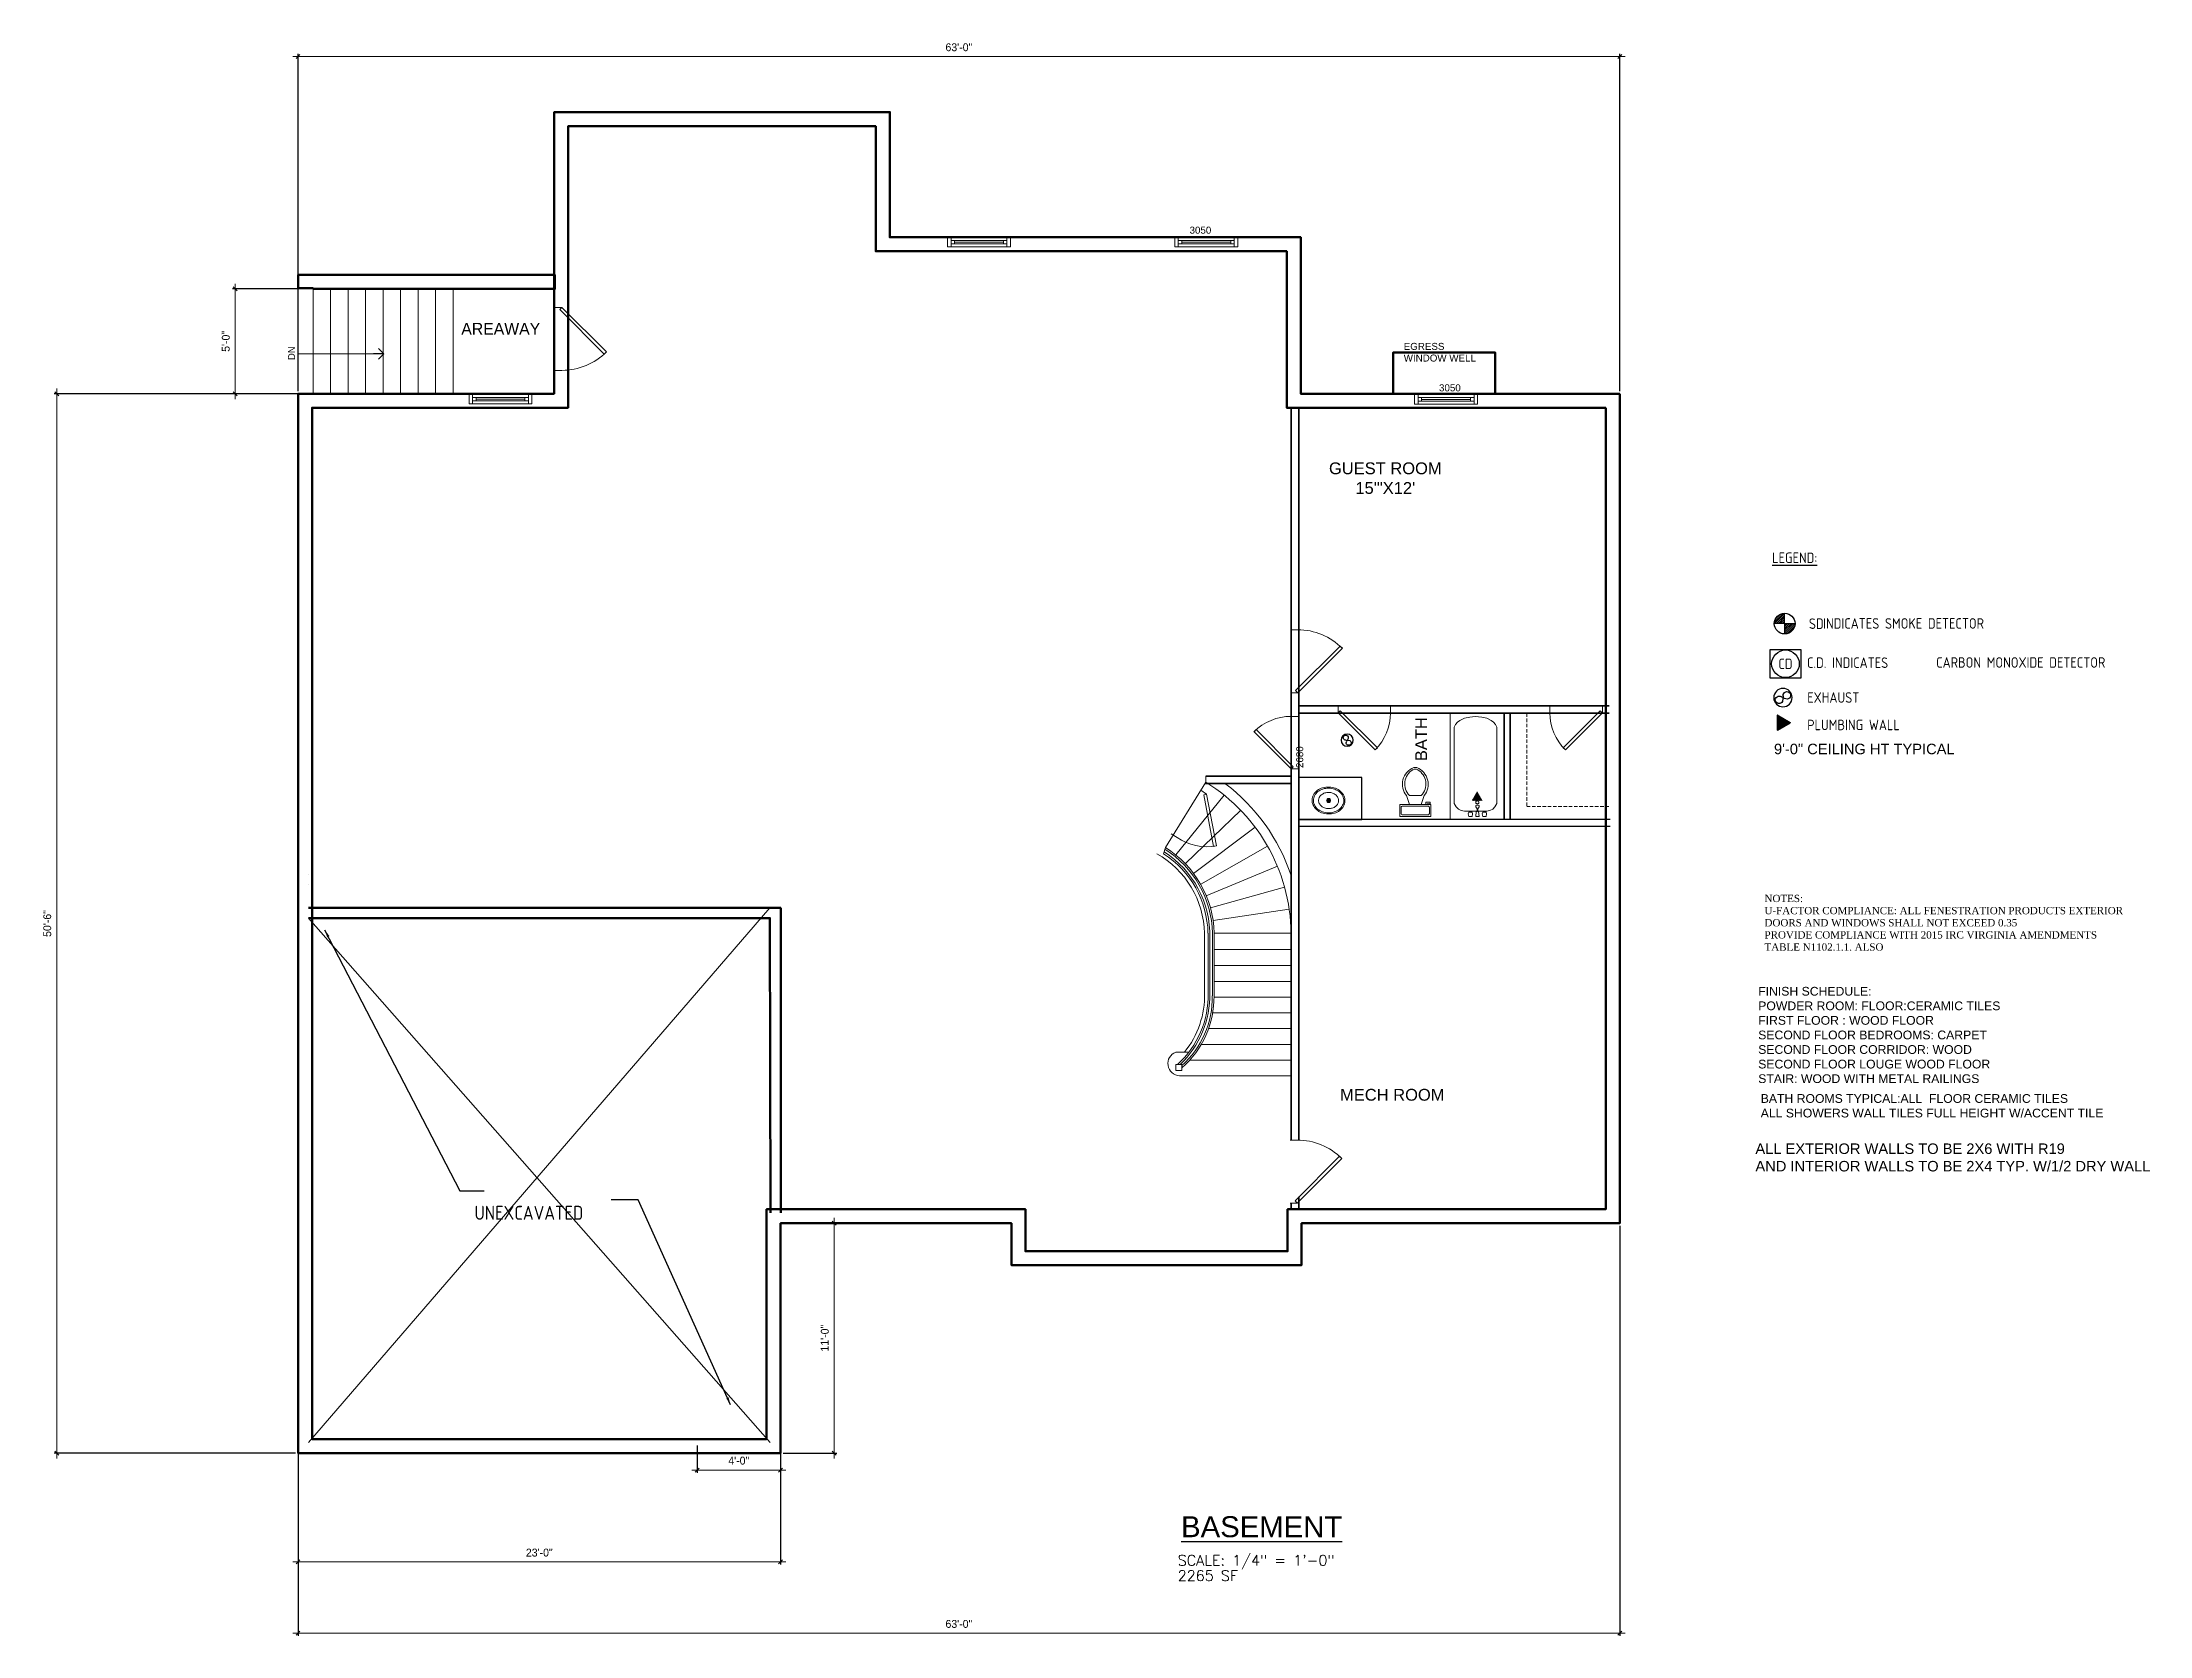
# Model space of a CAD drawing. Extents: x 4834 to 12794, y 1436 to 32221.
# Drawn here: x 7292 to 8498, y 4505 to 5416 of the extents above; entities that cross this region are included whole.
import ezdxf

# ---------------------------------------------------------------- set-up
doc = ezdxf.new("R2010")
doc.units = 0
doc.header["$LTSCALE"] = 8
doc.header["$MEASUREMENT"] = 0
doc.linetypes.add('CONTOUR2', pattern=[0.24, 0.16, -0.08])
doc.linetypes.add('Hidden (½x)', pattern=[0.1875, 0.125, -0.0625])
doc.layers.get('0').update_dxf_attribs({"lineweight": 9})
doc.layers.get('DefPoints').update_dxf_attribs({"color": 17})
for name, color, linetype in [('1-N-FRAMING-TXT', 4, 'Continuous'), ('A- GUIDE', 40, 'CONTOUR2'), ('A-WALLS.', 7, 'Continuous'), ('Electrical - New', 3, 'Continuous'), ('P', 7, 'Continuous'), ('s-text', 6, 'Continuous'), ('WALLELEV1-2', 7, 'Continuous')]:
    doc.layers.add(name, color=color, linetype=linetype)
for name, color, linetype, lineweight in [('A-stairs', 30, 'Continuous', 13), ('A-Wall-New', 1, 'Continuous', 50), ('A-Wall-Partition', 3, 'Continuous', 35), ('A-windoor', 2, 'Continuous', 13), ('AFURNITURE', 134, 'Continuous', 18), ('Details', 2, 'Continuous', 15), ('DIM', 8, 'Continuous', 5), ('DIMENSION', 9, 'Continuous', 9), ('door', 43, 'Continuous', 13), ('hatch', 8, 'Continuous', 13), ('HATCH 2', 56, 'Continuous', 5), ('TEXT', 6, 'Continuous', 25)]:
    doc.layers.add(name, color=color, linetype=linetype, lineweight=lineweight)
doc.styles.add('ARCHITXT', font='ARCHITXT.SHX', dxfattribs={"height": 2})
doc.styles.add('DIM60', font='romans.shx', dxfattribs={"height": 6})
doc.styles.add('DIMTEXT', font='archstyl', dxfattribs={"width": 0.75})
doc.styles.get("Standard").update_dxf_attribs({"font": 'stylu.ttf'})
doc.styles.add('TITLE', font='arial.ttf', dxfattribs={"height": 12})
doc.dimstyles.new('Forum 24', dxfattribs={"dimscale": 24, "dimtxt": 0.1875, "dimasz": 0.09375, "dimexe": 0.0625, "dimexo": 0.0625, "dimgap": 0.125, "dimtad": 1, "dimdec": 4, "dimrnd": 1, "dimzin": 7, "dimdsep": 46, "dimlunit": 4, "dimtxsty": 'Standard', "dimblk": 'OBLIQUE', "dimblk1": 'DIMTICK', "dimblk2": 'OBLIQUE', "dimcen": -0.0625, "dimdle": 0.125, "dimclrd": 256, "dimclre": 256, "dimclrt": 256, "dimadec": 0, "dimazin": 0, "dimtfac": 1, "dimtdec": 4, "dimtmove": 1, "dimatfit": 3, "dimfxl": 0.0625, "dimtvp": 1.2, "dimfrac": 2, "dimtolj": 1, "dimtzin": 7, "dimlwd": 13, "dimarcsym": 0})
doc.dimstyles.new('L_48', dxfattribs={"dimscale": 48, "dimtxt": 0.09375, "dimasz": 0.09375, "dimexe": 0.0625, "dimexo": 0.0625, "dimgap": 0.0625, "dimtad": 1, "dimdec": 4, "dimrnd": 0.125, "dimzin": 7, "dimdsep": 46, "dimlunit": 4, "dimtxsty": 'DIMTEXT', "dimblk1": 'DIMTICK', "dimblk2": 'DIMTICK', "dimsah": 1, "dimcen": 0.0625, "dimdle": 0.125, "dimclrd": 256, "dimclre": 256, "dimclrt": 4, "dimadec": 0, "dimazin": 0, "dimtfac": 1, "dimtdec": 4, "dimtmove": 2, "dimatfit": 3, "dimfxl": 1, "dimtvp": 1.2, "dimfrac": 2, "dimtolj": 1, "dimtzin": 7, "dimarcsym": 0})

# ---------------------------------------------------------------- blocks, each defined once
blk = doc.blocks.new('Exhaust Vent')
for p, q in [((-0.62, 4.19), (0.62, 4.78)), ((-0.06, 5.17), (0.21, 2.96))]:
    blk.add_line(p, q)
blk.add_circle((0, 4.5), 3.5)
for centre, start, end in [((-1.49, 5.34), 352.93511, 307.06489), ((1.49, 3.63), 207.64316, 127.06489)]:
    blk.add_arc(centre, 1.44, start, end)
blk = doc.blocks.new('_Oblique')
at = {"color": 0, "linetype": 'ByBlock', "lineweight": -2}
blk.add_line((-0.5, -0.5), (0.5, 0.5), dxfattribs=at)
blk = doc.blocks.new('*D539')
at = {"layer": 'DefPoints', "color": 0, "transparency": 16777216}
for p in [(8194.4, 4740.9), (7438.4, 4633.3), (7438.4, 4506.3)]:
    blk.add_point(p, dxfattribs=at)
at = {"layer": 'DIM', "lineweight": -2, "transparency": 16777216}
for p, q in [((8194.4, 4739.4), (8194.4, 4504.8)), ((7438.4, 4631.8), (7438.4, 4504.8))]:
    blk.add_line(p, q, dxfattribs=at)
at = {"layer": 'DIM', "lineweight": 13, "transparency": 16777216}
blk.add_line((8197.4, 4506.3), (7435.4, 4506.3), dxfattribs=at)
at = {"layer": 'DIM', "lineweight": 13, "transparency": 16777216, "xscale": 2.25, "yscale": 2.25, "zscale": 2.25, "rotation": 180}
blk.add_blockref('_Oblique', (7438.4, 4506.3), dxfattribs=at)
at = {"layer": 'DIM', "lineweight": 13, "transparency": 16777216, "xscale": 2.25, "yscale": 2.25, "zscale": 2.25}
blk.add_blockref('_Oblique', (8194.4, 4506.3), dxfattribs=at)
at = {"layer": 'DIM', "transparency": 16777216, "insert": (7816.4, 4511.6), "char_height": 4.5, "attachment_point": 5}
blk.add_mtext('\\A1;63\'-0"', dxfattribs=at)
blk = doc.blocks.new('DIMTICK')
for p, q in [((-1, 0), (1, 0)), ((0, 1), (0, -1))]:
    blk.add_line(p, q)
at = {"const_width": 0.141}
blk.add_lwpolyline([(0.71, 0.71), (-0.71, -0.71)], dxfattribs=at)
blk = doc.blocks.new('*U547')
for p, q in [((-30, 0), (-30, 4)), ((0, 0), (0, 4))]:
    blk.add_line(p, q)
blk.add_lwpolyline([(0, 0), (-21.2, -21.2), (-22.5, -20), (-1.2, 1.2)], close=True)
blk.add_arc((0, 0), 30, 180, 225)
blk = doc.blocks.new('*U546')
for p, q in [((0, 0), (0, 4)), ((36, 0), (36, 4))]:
    blk.add_line(p, q)
blk.add_lwpolyline([(0, 0), (25.5, -25.5), (26.7, -24.2), (1.2, 1.2)], close=True)
blk.add_arc((0, 0), 36, 315, 0)
blk = doc.blocks.new('*U153')
for p, q in [((-18, 0), (14, 0)), ((-18, -3.75), (-18, -1.75)), ((-18, -1.75), (14, -1.75)), ((14, -3.75), (-18, -3.75)), ((-18, -5.5), (14, -5.5)), ((-16, -1.75), (-16, -3.75)), ((12, -2.75), (-16, -2.75)), ((12, -1.75), (12, -3.75)), ((14, -1.75), (14, -3.75))]:
    blk.add_line(p, q)
blk.add_lwpolyline([(-18, -5.5), (-20, -5.5), (-20, 0), (-18, 0)], close=True)
at = {"extrusion": (0, 0, -1)}
blk.add_lwpolyline([(-14, -5.5), (-16, -5.5), (-16, 0), (-14, 0)], close=True, dxfattribs=at)
blk = doc.blocks.new('Toilet - top')
for p, q in [((-10, -8.5), (-8, -8.5)), ((-10, -9.5), (-10, -8.5)), ((-7, -9.5), (-10, -9.5)), ((-8, -8.5), (-8, -8)), ((-7, -8), (-7, -9.5)), ((-4, -8), (-6, -14)), ((4, -14), (-4, -14)), ((4, -8), (6, -14)), ((9.5, -6), (9.5, -2))]:
    blk.add_line(p, q)
blk.add_lwpolyline([(10.5, -8), (10.5, 0), (-10.5, 0), (-10.5, -8)], close=True)
for points in [[(-9.5, -2), (-9.5, -6)], [(8.5, -1), (-8.5, -1)], [(-8.5, -7), (8.5, -7)]]:
    blk.add_lwpolyline(points)
for centre, radius, start, end in [((-8.6, -1.9), 0.884, 81.8699, 188.1301), ((-8.6, -6.1), 0.884, 171.8699, 278.1301), ((3.5, -21.6), 12.2, 141.4691, 247.9714), ((4.2, -21.8), 11.3, 136.3677, 238.9468), ((-3.5, -21.6), 12.2, 292.0284, 38.5307), ((-4.2, -21.8), 11.3, 301.053, 43.6321), ((8.6, -1.9), 0.884, 351.8699, 98.1301), ((8.6, -6.1), 0.884, 261.8699, 8.1301), ((0, -27.9), 4, 245.7318, 294.2682), ((0, -29), 4, 254.8605, 285.1395)]:
    blk.add_arc(centre, radius, start, end)
blk = doc.blocks.new('Sink - Oval top')
for p, q in [((-1, 0), (1, 0)), ((0, 1), (0, -1))]:
    blk.add_line(p, q)
at = {"linetype": 'Continuous'}
for points in [[(-12.2, 0.4, 0.117634), (-11.5, -3.4, 0.104469), (-8.9, -6.8, 0.090016), (-5.1, -9.1, 0.08192), (-0.3, -10, 0.08192), (4.5, -9.4, 0.090016), (8.4, -7.4, 0.104469), (11.2, -4.1, 0.117634), (12.2, -0.4, 0.117634), (11.5, 3.4, 0.104469), (8.9, 6.8, 0.090016), (5.1, 9.1, 0.08192), (0.3, 10, 0.08192), (-4.5, 9.4, 0.090016), (-8.4, 7.4, 0.104469), (-11.2, 4.1, 0.117634)], [(-11.3, 0.2, 0.118622), (-10.5, -3.3, 0.104678), (-8.1, -6.4, 0.089562), (-4.5, -8.4, 0.081185), (-0.1, -9.2, 0.081185), (4.3, -8.5, 0.089562), (7.9, -6.6, 0.104678), (10.4, -3.5, 0.118622), (11.3, -0.2, 0.118622), (10.5, 3.3, 0.104678), (8.1, 6.4, 0.089562), (4.5, 8.4, 0.081185), (0.1, 9.2, 0.081185), (-4.3, 8.5, 0.089562), (-7.9, 6.6, 0.104678), (-10.4, 3.5, 0.118622)], [(-7.4, 0.1, 0.118283), (-6.9, -2.2, 0.104607), (-5.3, -4.2, 0.089718), (-3, -5.5, 0.081436), (-0.1, -6, 0.081436), (2.8, -5.6, 0.089718), (5.2, -4.3, 0.104607), (6.9, -2.3, 0.118283), (7.4, -0.1, 0.118283), (6.9, 2.2, 0.104607), (5.3, 4.2, 0.089718), (3, 5.5, 0.081436), (0.1, 6, 0.081436), (-2.8, 5.6, 0.089718), (-5.2, 4.3, 0.104607), (-6.9, 2.3, 0.118283)]]:
    blk.add_lwpolyline(points, format="xyb", close=True, dxfattribs=at)
for radius in [1.5, 1]:
    blk.add_circle((0, 0), radius)
blk = doc.blocks.new('*D540')
at = {"layer": 'DefPoints', "color": 0, "transparency": 16777216}
for p in [(7714.4, 4740.9), (7745, 4740.9), (7714.4, 4609.3)]:
    blk.add_point(p, dxfattribs=at)
at = {"layer": 'DIMENSION', "lineweight": -2, "transparency": 16777216}
for p, q in [((7715.9, 4740.9), (7746.5, 4740.9)), ((7715.9, 4609.3), (7746.5, 4609.3))]:
    blk.add_line(p, q, dxfattribs=at)
at = {"layer": 'DIMENSION', "lineweight": 13, "transparency": 16777216}
blk.add_line((7745, 4606.3), (7745, 4743.9), dxfattribs=at)
at = {"layer": 'DIMENSION', "lineweight": 13, "transparency": 16777216, "xscale": 2.25, "yscale": 2.25, "zscale": 2.25}
for p, rotation in [((7745, 4740.9), 90), ((7745, 4609.3), 270)]:
    blk.add_blockref('_Oblique', p, dxfattribs=dict(at, rotation=rotation))
at = {"layer": 'DIMENSION', "transparency": 16777216, "insert": (7739.7, 4675.1), "char_height": 4.5, "attachment_point": 5, "rotation": 90}
blk.add_mtext('\\A1;11\'-0"', dxfattribs=at)
blk = doc.blocks.new('*D541')
at = {"layer": 'DefPoints', "color": 0, "transparency": 16777216}
for p in [(7300.4, 5215.3), (7438.4, 5215.3), (7438.4, 4609.3)]:
    blk.add_point(p, dxfattribs=at)
at = {"layer": 'DIM', "lineweight": -2, "transparency": 16777216}
for p, q in [((7436.9, 5215.3), (7298.9, 5215.3)), ((7436.9, 4609.3), (7298.9, 4609.3))]:
    blk.add_line(p, q, dxfattribs=at)
at = {"layer": 'DIM', "lineweight": 13, "transparency": 16777216}
blk.add_line((7300.4, 4606.3), (7300.4, 5218.3), dxfattribs=at)
at = {"layer": 'DIM', "lineweight": 13, "transparency": 16777216, "xscale": 2.25, "yscale": 2.25, "zscale": 2.25}
for p, rotation in [((7300.4, 5215.3), 90), ((7300.4, 4609.3), 270)]:
    blk.add_blockref('_Oblique', p, dxfattribs=dict(at, rotation=rotation))
at = {"layer": 'DIM', "transparency": 16777216, "insert": (7295, 4912.3), "char_height": 4.5, "attachment_point": 5, "rotation": 90}
blk.add_mtext('\\A1;50\'-6"', dxfattribs=at)
blk = doc.blocks.new('*D542')
at = {"layer": 'DefPoints', "color": 0, "transparency": 16777216}
for p in [(8194.4, 5408.2), (7438.4, 5215.3), (8194.4, 5215.3)]:
    blk.add_point(p, dxfattribs=at)
at = {"layer": 'DIMENSION', "lineweight": 13, "transparency": 16777216}
blk.add_line((7435.4, 5408.2), (8197.4, 5408.2), dxfattribs=at)
at = {"layer": 'DIMENSION', "lineweight": -2, "transparency": 16777216}
for p, q in [((7438.4, 5216.8), (7438.4, 5409.7)), ((8194.4, 5216.8), (8194.4, 5409.7))]:
    blk.add_line(p, q, dxfattribs=at)
at = {"layer": 'DIMENSION', "lineweight": 13, "transparency": 16777216, "xscale": 2.25, "yscale": 2.25, "zscale": 2.25, "rotation": 180}
blk.add_blockref('_Oblique', (7438.4, 5408.2), dxfattribs=at)
at = {"layer": 'DIMENSION', "lineweight": 13, "transparency": 16777216, "xscale": 2.25, "yscale": 2.25, "zscale": 2.25}
blk.add_blockref('_Oblique', (8194.4, 5408.2), dxfattribs=at)
at = {"layer": 'DIMENSION', "transparency": 16777216, "insert": (7816.4, 5413.5), "char_height": 4.5, "attachment_point": 5}
blk.add_mtext('\\A1;63\'-0"', dxfattribs=at)
blk = doc.blocks.new('*D543')
at = {"layer": 'DefPoints', "color": 0, "transparency": 16777216}
for p in [(7666.7, 4615.1), (7714.4, 4615.1), (7714.4, 4599.6)]:
    blk.add_point(p, dxfattribs=at)
at = {"layer": 'DIM', "lineweight": -2, "transparency": 16777216}
for p, q in [((7666.7, 4613.6), (7666.7, 4598.1)), ((7714.4, 4613.6), (7714.4, 4598.1))]:
    blk.add_line(p, q, dxfattribs=at)
at = {"layer": 'DIM', "lineweight": 13, "transparency": 16777216}
blk.add_line((7663.7, 4599.6), (7717.4, 4599.6), dxfattribs=at)
at = {"layer": 'DIM', "lineweight": 13, "transparency": 16777216, "xscale": 2.25, "yscale": 2.25, "zscale": 2.25, "rotation": 180}
blk.add_blockref('_Oblique', (7666.7, 4599.6), dxfattribs=at)
at = {"layer": 'DIM', "lineweight": 13, "transparency": 16777216, "xscale": 2.25, "yscale": 2.25, "zscale": 2.25}
blk.add_blockref('_Oblique', (7714.4, 4599.6), dxfattribs=at)
at = {"layer": 'DIM', "transparency": 16777216, "insert": (7690.5, 4605), "char_height": 4.5, "attachment_point": 5}
blk.add_mtext('\\A1;4\'-0"', dxfattribs=at)
blk = doc.blocks.new('*D544')
at = {"layer": 'DefPoints', "color": 0, "transparency": 16777216}
for p in [(7438.4, 4635.6), (7714.4, 4609.3), (7714.4, 4547.1)]:
    blk.add_point(p, dxfattribs=at)
at = {"layer": 'DIM', "lineweight": -2, "transparency": 16777216}
for p, q in [((7438.4, 4634.1), (7438.4, 4545.6)), ((7714.4, 4607.8), (7714.4, 4545.6))]:
    blk.add_line(p, q, dxfattribs=at)
at = {"layer": 'DIM', "lineweight": 13, "transparency": 16777216}
blk.add_line((7435.4, 4547.1), (7717.4, 4547.1), dxfattribs=at)
at = {"layer": 'DIM', "lineweight": 13, "transparency": 16777216, "xscale": 2.25, "yscale": 2.25, "zscale": 2.25, "rotation": 180}
blk.add_blockref('_Oblique', (7438.4, 4547.1), dxfattribs=at)
at = {"layer": 'DIM', "lineweight": 13, "transparency": 16777216, "xscale": 2.25, "yscale": 2.25, "zscale": 2.25}
blk.add_blockref('_Oblique', (7714.4, 4547.1), dxfattribs=at)
at = {"layer": 'DIM', "transparency": 16777216, "insert": (7576.4, 4552.4), "char_height": 4.5, "attachment_point": 5}
blk.add_mtext('\\A1;23\'-0"', dxfattribs=at)
blk = doc.blocks.new('*U164')
for p, q in [((0, 0), (0, 4)), ((30, 0), (30, 4))]:
    blk.add_line(p, q)
blk.add_lwpolyline([(0, 0), (21.2, -21.2), (22.5, -20), (1.2, 1.2)], close=True)
blk.add_arc((0, 0), 30, 315, 360)
blk = doc.blocks.new('*D545')
at = {"layer": 'DefPoints', "color": 0, "transparency": 16777216}
for p in [(7457.1, 5275.3), (7402.5, 5215.3), (7447.1, 5215.3)]:
    blk.add_point(p, dxfattribs=at)
at = {"layer": 'DIMENSION', "lineweight": -2, "transparency": 16777216}
for p, q in [((7455.6, 5275.3), (7401, 5275.3)), ((7445.6, 5215.3), (7401, 5215.3))]:
    blk.add_line(p, q, dxfattribs=at)
at = {"layer": 'DIMENSION', "lineweight": 13, "transparency": 16777216}
blk.add_line((7402.5, 5278.3), (7402.5, 5212.3), dxfattribs=at)
at = {"layer": 'DIMENSION', "lineweight": 13, "transparency": 16777216, "xscale": 2.25, "yscale": 2.25, "zscale": 2.25}
for p, rotation in [((7402.5, 5275.3), 90), ((7402.5, 5215.3), 270)]:
    blk.add_blockref('_Oblique', p, dxfattribs=dict(at, rotation=rotation))
at = {"layer": 'DIMENSION', "transparency": 16777216, "insert": (7397.1, 5245.3), "char_height": 4.5, "attachment_point": 5, "rotation": 90}
blk.add_mtext('\\A1;5\'-0"', dxfattribs=at)
blk = doc.blocks.new('_Open90')
at = {"color": 0, "linetype": 'ByBlock'}
for p, q in [((0, 0), (-1, 0)), ((-0.5, 0.5), (0, 0)), ((0, 0), (-0.5, -0.5))]:
    blk.add_line(p, q, dxfattribs=at)
blk = doc.blocks.new('*U168')
for p, q in [((-36, 0), (-36, 4)), ((0, 0), (0, 4))]:
    blk.add_line(p, q)
blk.add_lwpolyline([(0, 0), (-25.5, -25.5), (-26.7, -24.2), (-1.2, 1.2)], close=True)
blk.add_arc((0, 0), 36, 180, 225)
blk = doc.blocks.new('*U548')
for p, q in [((0, 0), (0, 4)), ((30, 0), (30, 4))]:
    blk.add_line(p, q)
blk.add_lwpolyline([(0, 0), (21.2, -21.2), (22.5, -20), (1.2, 1.2)], close=True)
blk.add_arc((0, 0), 30, 315, 0)

msp = doc.modelspace()

# ---------------------------------------------------------------- hatches: boundary and pattern name
at = {"layer": 'DIM'}
h = msp.add_hatch(dxfattribs=at)
h.set_pattern_fill('ANSI31', color=1, scale=1.5, angle=30)
h.set_pattern_definition([(75, (-11265.73762, -20775.1887), (-0.1811110924, 0.048528571), [])])
h.paths.add_polyline_path([(8284.5161, 5031.45308), (8291.93436, 5027.17014), (8284.58843, 5022.92897), (8284.58843, 5031.41132)])
h = msp.add_hatch(dxfattribs=at)
h.set_pattern_fill('ANSI31', color=1, angle=120)
h.set_pattern_definition([(165, (25314.39762, -8050.86793), (-0.03235238064, -0.1207407283), [])])
h.paths.add_polyline_path([(8109.96977, 4982.63455), (8112.82506, 4987.58006), (8115.65251, 4982.68277), (8109.99761, 4982.68277)])
at = {"layer": 'HATCH 2'}
h = msp.add_hatch(dxfattribs=at)
h.set_pattern_fill('ANSI31', color=256, scale=6, style=0)
h.set_pattern_definition([(45, (-15238.8621, 33008.2596), (-0.530330086, 0.530330086), [])])
h.paths.add_polyline_path([(8288.71359, 5089.77343, 0.4142135624), (8282.79545, 5083.85528), (8288.71359, 5083.85528)])
h.paths.add_polyline_path([(8294.63173, 5083.85528), (8288.71359, 5083.85528), (8288.71359, 5077.93714, 0.4142135624)])

# ---------------------------------------------------------------- linework, layer by layer
at = {"layer": '1-N-FRAMING-TXT'}
for p, q in [((8188.90581, 4971.80614), (8010.90572, 4971.80614)), ((8188.90581, 4967.80614), (8010.90572, 4967.80614))]:
    msp.add_line(p, q, dxfattribs=at)
msp.add_lwpolyline([(8010.90572, 4971.80614), (8046.90572, 4971.80614), (8046.90572, 4995.80614), (8010.90572, 4995.80614)], close=True, dxfattribs=at)
at = {"layer": 'A- GUIDE', "linetype": 'Continuous', "lineweight": 15}
msp.add_lwpolyline([(7481.49683, 5238.1768), (7438.68248, 5238.18561), (7438.68248, 5238.18944), (7438.68248, 5238.18561)], dxfattribs=at)
at = {"layer": 'A-stairs'}
for p, q in [((7447.05945, 5215.34445), (7447.05945, 5275.34445)), ((7457.05945, 5215.34445), (7457.05945, 5275.34445)), ((7467.05945, 5215.34445), (7467.05945, 5275.34445)), ((7477.05945, 5215.34445), (7477.05945, 5275.34445)), ((7487.05945, 5215.34445), (7487.05945, 5275.34445)), ((7497.05945, 5215.34445), (7497.05945, 5275.34445)), ((7507.05945, 5215.34445), (7507.05945, 5275.34445)), ((7517.05945, 5215.34445), (7517.05945, 5275.34445)), ((7527.05945, 5215.34445), (7527.05945, 5275.34445)), ((7934.48507, 4955.72353), (7934.56585, 4955.72353))]:
    msp.add_line(p, q, dxfattribs=at)
for points in [[(7957.68578, 4996.6036), (7957.68578, 4993.1636), (7934.48512, 4955.7236, -0.2541024435), (7962.39245, 4906.81353)], [(7941.50578, 4831.6462, 0.2165625934), (7958.96578, 4872.52353), (7958.96578, 4906.68353)]]:
    msp.add_lwpolyline(points, format="xyb", dxfattribs=at)
for points in [[(7940.48585, 4951.48353), (7968.16652, 4985.72286)], [(7977.60578, 4977.0836), (7945.92512, 4946.5236)], [(7950.64578, 4940.92346), (7985.84578, 4967.32346)], [(7992.88578, 4956.60353), (7954.72578, 4934.76353)], [(7933.84578, 4953.1636), (7933.80946, 4953.1636)], [(7957.92578, 4928.20353), (7998.56578, 4945.0822)], [(8002.72578, 4933.00353), (7960.32578, 4921.24353)], [(7961.84578, 4914.04353), (8005.36578, 4920.44353)], [(7956.96578, 4872.52353), (7956.96578, 4906.68353)], [(7961.44578, 4870.84286), (7961.44578, 4906.68353)], [(7962.40572, 4870.92353), (7962.40572, 4906.68353), (8006.40572, 4906.68353)], [(7959.92578, 4904.20353), (7959.92578, 4872.36353)], [(7962.40572, 4897.48353), (8006.40572, 4897.48353)], [(7962.40572, 4888.20353), (8006.40572, 4888.20353)], [(7962.40572, 4879.16353), (8006.40572, 4879.16353)], [(7961.68578, 4861.16353), (8006.40578, 4861.16353)], [(7962.40572, 4870.20353), (8006.40572, 4870.20353)], [(7959.36578, 4852.20353), (8006.40645, 4852.20353)], [(7940.56585, 4838.68353), (7947.92585, 4838.68353)], [(7948.64578, 4834.20353), (8006.40645, 4834.20353)], [(7955.20578, 4843.16353), (8006.40645, 4843.16353)], [(7942.72578, 4825.16353), (8006.40645, 4825.16353)]]:
    msp.add_lwpolyline(points, dxfattribs=at)
for points in [[(8006.40572, 4832.84353), (8006.40572, 4847.08353)], [(7944.00578, 4828.12286), (7940.56578, 4828.12286), (7940.56578, 4831.64353), (7944.00578, 4831.64353)]]:
    msp.add_lwpolyline(points, close=True, dxfattribs=at)
for centre, radius, start, end in [((7903.40773, 4905.60416), 102.9995, 358.65965381, 58.23328711), ((7903.40518, 4905.6006), 108.52033, 18.37510792, 53.07446872), ((7903.40848, 4905.60456), 58.03616, 1.17454484, 57.92217827), ((7903.40066, 4905.60212), 53.48307, 1.17715019, 60.6703805), ((7903.40461, 4905.60356), 55.47951, 1.17531006, 57.18427366), ((7903.40827, 4905.60398), 56.51978, 358.65385961, 57.49103332), ((7905.24721, 4871.28413), 54.68207, 313.58371869, 1.17508648), ((7908.60235, 4870.16438), 53.72048, 311.12206111, 0.78551977), ((7908.6011, 4870.16483), 52.7617, 312.0783011, 0.78989721), ((7905.24745, 4871.28349), 51.72026, 320.94864731, 1.32952662), ((7942.84534, 4832.16444), 6.91911, 109.52851853, 268.37606714)]:
    msp.add_arc(centre, radius, start, end, dxfattribs=at)
at = {"layer": 'A-Wall-New', "lineweight": 70}
for p, q in [((7776.87708, 5304.84445), (7776.87708, 5376.84445)), ((8011.90572, 5215.34445), (8011.90572, 5304.84445)), ((8011.90572, 5215.34445), (8194.40581, 5215.34445)), ((8194.40581, 5115.35227), (8194.40581, 5215.34445)), ((8194.40581, 4916.43549), (8194.40581, 5115.35227)), ((7438.40581, 5013.24262), (7438.40581, 4609.34445)), ((7714.58986, 4921.34445), (7444.40581, 4921.34445)), ((7714.58986, 4921.34445), (7714.58986, 4746.8538)), ((7708.58986, 4915.34445), (7444.40581, 4915.34445)), ((7708.58986, 4746.85365), (7708.20131, 4915.34445)), ((7714.40581, 4609.34445), (7714.40581, 4740.85365)), ((8012.40627, 4740.85365), (8012.40572, 4716.85365)), ((8054.40581, 4740.85365), (8012.40627, 4740.85365)), ((8056.40581, 4740.85365), (8018.40627, 4740.85365)), ((8194.40581, 4740.85365), (8056.40581, 4740.85365)), ((8012.40572, 4716.85365), (7846.4059, 4716.85365)), ((7683.73361, 4609.34445), (7438.40581, 4609.34445)), ((7684.40581, 4609.34445), (7714.40581, 4609.34445))]:
    msp.add_line(p, q, dxfattribs=at)
for points in [[(8194.40581, 5215.34445), (8011.90572, 5215.34445), (8011.90572, 5304.84445), (7776.87708, 5304.84445), (7776.87708, 5376.34445), (7584.87708, 5376.34445), (7584.87708, 5215.34445), (7438.40581, 5215.34445), (7438.40581, 4609.34445), (7714.40581, 4609.34445), (7714.40623, 4740.85365), (7846.40566, 4740.85328), (7846.4059, 4716.85365), (8012.40572, 4716.84979), (8012.40627, 4740.85365), (8194.40581, 4740.85365)], [(8186.40581, 5207.34445), (8003.90572, 5207.34445), (8003.90572, 5296.84445), (7768.87708, 5296.84445), (7768.87708, 5368.34445), (7592.87708, 5368.34445), (7592.87708, 5207.34445), (7446.40581, 5207.34445), (7446.40581, 4617.34445), (7706.40583, 4617.34445), (7706.40625, 4748.85367), (7854.40558, 4748.85326), (7854.40582, 4724.85346), (8004.4059, 4724.84998), (8004.40646, 4748.85365), (8186.40581, 4748.85365)]]:
    msp.add_lwpolyline(points, close=True, dxfattribs=at)
for points in [[(7447.05945, 5275.34445), (7585.37708, 5275.34445), (7585.37708, 5283.34445), (7438.40581, 5283.34445), (7438.40581, 5275.74802), (7447.05945, 5275.74802)], [(8123.10155, 5215.34445), (8123.10155, 5238.99852), (8064.81036, 5238.99852), (8064.81036, 5215.34445)], [(8194.40581, 4922.43373), (8194.40581, 4740.85365)], [(7714.40581, 4740.85365), (7760.03928, 4740.8535)], [(7846.40581, 4740.85328), (7760.03928, 4740.8535)]]:
    msp.add_lwpolyline(points, dxfattribs=at)
at = {"layer": 'A-Wall-Partition'}
for p, q in [((8006.40572, 4996.6036), (8006.40572, 5207.34445)), ((8010.90572, 4996.6036), (8010.90572, 5207.34445)), ((8188.40581, 5036.80614), (8010.90572, 5036.80614)), ((8010.90572, 5036.80614), (8188.40581, 5036.80614)), ((8010.90572, 5032.55614), (8188.40581, 5032.55614)), ((8128.23955, 5032.55614), (8128.23955, 4971.80614)), ((8131.73955, 5032.55614), (8131.73955, 4971.80614)), ((7957.18384, 4992.3536), (8006.40572, 4992.3536)), ((7957.68578, 4996.6036), (8006.40572, 4996.6036)), ((8006.40572, 4996.6036), (7957.68578, 4996.6036)), ((8006.40572, 4942.93906), (8006.40572, 4997.34601)), ((8006.40572, 4788.4067), (8006.40572, 4992.3536)), ((8010.90572, 4788.39228), (8010.90572, 4997.26976)), ((8006.40572, 4926.48706), (8006.40572, 4957.83648)), ((8010.90572, 4926.48706), (8010.90572, 4957.83648)), ((8006.40572, 4748.85365), (8006.40572, 4752.4067)), ((8010.90572, 4748.85365), (8010.90572, 4755.90018))]:
    msp.add_line(p, q, dxfattribs=at)
msp.add_lwpolyline([(8284.5161, 5031.45308), (8291.93436, 5027.17014), (8284.58843, 5022.92897), (8284.58843, 5031.41132)], close=True, dxfattribs=at)
at = {"layer": 'AFURNITURE'}
for p, q in [((8097.43357, 5032.55614), (8097.43357, 4971.80614)), ((8128.23955, 5032.55614), (8097.43357, 5032.55614)), ((8101.54783, 5027.44111), (8100.43587, 5026.10675)), ((8102.99339, 5028.33068), (8101.54783, 5027.44111)), ((8105.5509, 5029.66503), (8102.99339, 5028.33068)), ((8108.6644, 5030.33221), (8105.5509, 5029.66503)), ((8111.7779, 5030.6658), (8108.6644, 5030.33221)), ((8111.7779, 5030.6658), (8115.44737, 5030.33221)), ((8115.44737, 5030.33221), (8118.33848, 5029.66503)), ((8118.33848, 5029.66503), (8120.7848, 5028.33068)), ((8120.7848, 5028.33068), (8122.23035, 5027.44111)), ((8122.23035, 5027.44111), (8123.34231, 5026.10675)), ((8128.23955, 4971.80614), (8128.23955, 5032.55614)), ((8099.76869, 5024.6612), (8099.6575, 5022.88206)), ((8099.6575, 5022.88206), (8099.6575, 4982.62822)), ((8100.43587, 5026.10675), (8099.76869, 5024.6612)), ((8123.34231, 5026.10675), (8124.00949, 5024.6612)), ((8124.00949, 5024.6612), (8124.12069, 5022.88206)), ((8124.12069, 5022.88206), (8124.12069, 4982.62822)), ((8099.6575, 4982.62822), (8099.76869, 4980.84908)), ((8099.76869, 4980.84908), (8100.76946, 4979.06994)), ((8100.76946, 4979.06994), (8102.10382, 4977.62439)), ((8112.11148, 4981.84985), (8112.00029, 4981.62746)), ((8112.00029, 4981.62746), (8112.00029, 4981.51626)), ((8112.00029, 4981.51626), (8112.00029, 4981.29387)), ((8112.00029, 4981.29387), (8112.11148, 4981.29387)), ((8112.33388, 4982.18344), (8112.11148, 4982.18344)), ((8112.11148, 4982.18344), (8112.11148, 4981.96105)), ((8112.11148, 4981.96105), (8112.11148, 4981.84985)), ((8112.11148, 4981.29387), (8112.11148, 4981.18267)), ((8112.11148, 4981.18267), (8112.11148, 4980.96028)), ((8112.11148, 4980.96028), (8112.33388, 4980.96028)), ((8112.11148, 4979.73712), (8112.66747, 4980.07071)), ((8112.11148, 4979.73712), (8112.11148, 4978.95874)), ((8112.11148, 4978.95874), (8112.77866, 4977.95798)), ((8112.44507, 4982.29463), (8112.33388, 4982.29463)), ((8112.33388, 4982.29463), (8112.33388, 4982.18344)), ((8112.33388, 4980.96028), (8112.33388, 4980.84908)), ((8112.33388, 4980.84908), (8112.44507, 4980.84908)), ((8112.66747, 4982.29463), (8112.44507, 4982.29463)), ((8112.44507, 4980.84908), (8112.66747, 4980.73789)), ((8112.77866, 4982.40583), (8112.66747, 4982.40583)), ((8112.66747, 4982.40583), (8112.66747, 4982.29463)), ((8112.66747, 4980.73789), (8112.77866, 4980.73789)), ((8112.66747, 4980.07071), (8113.44584, 4980.07071)), ((8112.88986, 4982.40583), (8112.77866, 4982.40583)), ((8112.77866, 4980.73789), (8112.88986, 4980.73789)), ((8113.11225, 4982.40583), (8112.88986, 4982.40583)), ((8112.88986, 4980.73789), (8113.11225, 4980.73789)), ((8113.22345, 4982.40583), (8113.11225, 4982.40583)), ((8113.11225, 4980.73789), (8113.22345, 4980.73789)), ((8113.22345, 4982.29463), (8113.22345, 4982.40583)), ((8113.44584, 4982.29463), (8113.22345, 4982.29463)), ((8113.22345, 4980.73789), (8113.44584, 4980.84908)), ((8113.22345, 4977.95798), (8113.89063, 4978.95874)), ((8113.55704, 4982.18344), (8113.44584, 4982.29463)), ((8113.44584, 4980.84908), (8113.55704, 4980.96028)), ((8113.44584, 4980.07071), (8113.89063, 4979.73712)), ((8113.77943, 4981.96105), (8113.55704, 4982.18344)), ((8113.55704, 4980.96028), (8113.77943, 4981.18267)), ((8113.77943, 4981.84985), (8113.77943, 4981.96105)), ((8113.77943, 4981.62746), (8113.77943, 4981.84985)), ((8113.77943, 4981.51626), (8113.77943, 4981.62746)), ((8113.77943, 4981.29387), (8113.77943, 4981.51626)), ((8113.77943, 4981.18267), (8113.77943, 4981.29387)), ((8113.89063, 4979.73712), (8113.89063, 4978.95874)), ((8123.00872, 4979.06994), (8121.78556, 4977.62439)), ((8124.00949, 4980.84908), (8123.00872, 4979.06994)), ((8124.12069, 4982.62822), (8124.00949, 4980.84908)), ((8097.43357, 4971.80614), (8128.23955, 4971.80614)), ((8102.10382, 4977.62439), (8103.77176, 4976.84601)), ((8103.77176, 4976.84601), (8105.5509, 4976.51243)), ((8118.33848, 4976.51243), (8105.5509, 4976.51243)), ((8107.77483, 4975.06687), (8108.10842, 4976.06764)), ((8107.77483, 4975.06687), (8108.10842, 4973.51012)), ((8108.10842, 4976.06764), (8109.88756, 4976.06764)), ((8108.10842, 4973.51012), (8109.88756, 4973.51012)), ((8109.88756, 4976.06764), (8110.10995, 4975.06687)), ((8109.88756, 4973.51012), (8110.10995, 4975.06687)), ((8112.00029, 4973.51012), (8112.33388, 4976.40123)), ((8112.00029, 4973.51012), (8113.89063, 4973.51012)), ((8112.33388, 4976.40123), (8112.77866, 4976.40123)), ((8112.77866, 4977.95798), (8112.77866, 4976.40123)), ((8113.22345, 4977.95798), (8113.22345, 4976.40123)), ((8113.22345, 4976.40123), (8113.55704, 4976.40123)), ((8113.89063, 4973.51012), (8113.55704, 4976.40123)), ((8115.78096, 4975.06687), (8116.11455, 4976.06764)), ((8115.78096, 4975.06687), (8116.11455, 4973.51012)), ((8116.11455, 4976.06764), (8117.89369, 4976.06764)), ((8116.11455, 4973.51012), (8117.89369, 4973.51012)), ((8117.89369, 4976.06764), (8118.11609, 4975.06687)), ((8117.89369, 4973.51012), (8118.11609, 4975.06687)), ((8120.00642, 4976.84601), (8118.22728, 4976.51243)), ((8121.78556, 4977.62439), (8120.00642, 4976.84601))]:
    msp.add_line(p, q, dxfattribs=at)
at = {"layer": 'Details', "linetype": 'Hidden (½x)', "ltscale": 2}
msp.add_lwpolyline([(8141.22888, 5032.55614), (8141.22888, 4979.25363), (8188.40581, 4979.25363)], dxfattribs=at)
at = {"layer": 'DIM'}
msp.add_line((7934.56585, 4955.72353), (7933.52578, 4952.20353), dxfattribs=at)
for points in [[(7708.20131, 4921.34445), (7444.40581, 4615.34445)], [(7444.40581, 4915.34445), (7708.40581, 4615.34445)]]:
    msp.add_lwpolyline(points, dxfattribs=at)
at = {"layer": 'P', "linetype": 'Continuous'}
for points in [[(7444.41194, 4940.46183), (7444.40581, 4940.46183)], [(7444.40581, 4934.46183), (7444.41194, 4934.46183)]]:
    msp.add_lwpolyline(points, dxfattribs=at)
at = {"layer": 'TEXT'}
for q in [(8288.71359, 5089.77343), (8282.79545, 5083.85528), (8288.71359, 5077.93714), (8294.63173, 5083.85528)]:
    msp.add_line((8288.71359, 5083.85528), q, dxfattribs=at)
msp.add_lwpolyline([(8280.18501, 5068.77045), (8280.18501, 5052.78204), (8298.18501, 5052.78204), (8298.18501, 5068.77045)], close=True, dxfattribs=at)
for centre, radius in [((8288.71359, 5083.85528), 5.91814), ((8289.18501, 5060.84335), 7.91542)]:
    msp.add_circle(centre, radius, dxfattribs=at)

# ---------------------------------------------------------------- block references
at = {"layer": 'A- GUIDE', "linetype": 'Continuous', "lineweight": 15, "xscale": 5.999999999999999, "yscale": 5.999999999999999, "zscale": 5.999999999999999, "rotation": 359.9882136605257}
msp.add_blockref('_Open90', (7487.49683, 5238.17557), dxfattribs=at)
at = {"layer": 'A-windoor', "lineweight": 25, "rotation": 180}
for p in [(7825.91825, 5299.34445), (7955.90572, 5299.34445), (7552.21508, 5209.49661), (8093.07278, 5209.36089)]:
    msp.add_blockref('*U153', p, dxfattribs=at)
at = {"layer": 'door', "lineweight": 20}
for name, p, rotation in [('*U168', (7589.37708, 5264.72667), 90), ('*U546', (8010.21925, 5044.31935), 89.99999999999999), ('*U547', (8006.40572, 5000.79128), 270), ('*U546', (8009.8871, 4752.4067), 89.99999999999999)]:
    msp.add_blockref(name, p, dxfattribs=dict(at, rotation=rotation))
for name, p in [('*U548', (8033.25967, 5032.80614)), ('*U547', (8184.48449, 5032.80614))]:
    msp.add_blockref(name, p, dxfattribs=at)
at = {"layer": 'door', "lineweight": 20, "xscale": -1, "rotation": 55.77178447950021}
msp.add_blockref('*U164', (7958.08679, 4986.22376), dxfattribs=at)
at = {"layer": 'Electrical - New', "xscale": -1.5, "yscale": 1.5, "zscale": 1.5}
msp.add_blockref('Exhaust Vent', (8287.75445, 5034.77813), dxfattribs=at)
at = {"layer": 'Electrical - New', "xscale": -1, "rotation": 90}
msp.add_blockref('Exhaust Vent', (8043.00712, 5017.14379), dxfattribs=at)
at = {"layer": 'hatch'}
for name, p, xscale, yscale, zscale, rotation in [('Toilet - top', (8077.45877, 4973.56648), 0.8484843624469084, 0.8484843624469084, 0.8484843624469084, 180), ('Sink - Oval top', (8027.85213, 4982.64611), 0.7698269942324512, 0.7698269942324512, 0.7698269942324512, 359.6710301512879)]:
    msp.add_blockref(name, p, dxfattribs=dict(at, xscale=xscale, yscale=yscale, zscale=zscale, rotation=rotation))

# ---------------------------------------------------------------- texts
at = {"layer": 'A-WALLS.', "color": 7, "linetype": 'Continuous', "lineweight": 25, "style": 'DIM60'}
for s, p in [('SCALE: 1/4" = 1\'-0" ', (7941.57401, 4545.01254)), ('2265 SF', (7941.57401, 4536.19416))]:
    msp.add_text(s, height=6, dxfattribs=at).set_placement(p)
at = {"layer": 'TEXT', "lineweight": 20}
msp.add_text('DN', height=4, rotation=90, dxfattribs=at).set_placement((7436.6709, 5234.64921))
at = {"layer": 'TEXT'}
for s, insert, char_height, width, attachment_point in [('{\\fArial|b0|i0|c0|p34;3050}', (7948.3401, 5310.90946), 3.9999982, 7.105427357601002e-14, 1), ('\\A1;{\\H1.5x;AREAWAY}', (7554.36165, 5252.51081), 4.5, 152.4107981, 5), ('{\\fArial|b0|i0|c0|p34;EGRESS \\PWINDOW WELL}', (8070.83479, 5244.42983), 3.9999982, 7.105427357601002e-14, 1), ('{\\fArial|b0|i0|c0|p34;3050}', (8091.02383, 5220.72297), 3.9999982, 7.105427357601002e-14, 1), ('{\\fArial|b0|i0|c0|p34;\\H1.5x;GUEST ROOM\\P15\'"X12\'}', (8060.29423, 5167.00696), 4.5, 115.9107981, 5), ('{\\fArial|b0|i0|c0|p34;9\'-0" CEILING HT TYPICAL}', (8282.60476, 5015.12301), 5.9999974, 1.06581410364015e-13, 1), ('\\pxql;{\\fTimes New Roman|b0|i0|c0|p18;\\H0.83333x;\\C0;NOTES:\\PU-FACTOR COMPLIANCE: ALL FENESTRATION PRODUCTS EXTERIOR DOORS AND WINDOWS SHALL NOT EXCEED 0.35\\PPROVIDE COMPLIANCE WITH 2015 IRC VIRGINIA AMENDMENTS TABLE N1102.1.1. ALSO }', (8381.06754, 4928.71134), 4.9999978, 207.7351613, 2), ('\\pxql;{\\fArial|b0|i0|c0|p34;FINISH SCHEDULE:\\PPOWDER ROOM: FLOOR:CERAMIC TILES\\PFIRST FLOOR : WOOD FLOOR\\PSECOND FLOOR BEDROOMS: CARPET\\PSECOND FLOOR CORRIDOR: WOOD\\PSECOND FLOOR LOUGE WOOD FLOOR\\PSTAIR: WOOD WITH METAL RAILINGS}', (8377.44903, 4876.04174), 4.9999978, 207.7351613, 2), ('{\\fArial|b0|i0|c0|p34;\\H1.5x;MECH ROOM}', (8064.28938, 4814.26809), 4.5, 121.9107981, 5), ('\\pxql;{\\fArial|b0|i0|c0|p34;BATH ROOMS TYPICAL:ALL  FLOOR CERAMIC TILES\\PALL SHOWERS WALL TILES FULL HEIGHT W/ACCENT TILE }', (8378.88381, 4814.69283), 4.9999978, 207.7351613, 2), ('{\\fArial|b0|i0|c0|p34;\\H1.5x;ALL EXTERIOR WALLS TO BE 2X6 WITH R19\\PAND INTERIOR WALLS TO BE 2X4 TYP. W/1/2 DRY WALL}', (8271.99328, 4786.47226), 3.9999982, 7.105427357601002e-14, 1)]:
    msp.add_mtext(s, dxfattribs=dict(at, insert=insert, char_height=char_height, width=width, attachment_point=attachment_point))
at = {"layer": 'TEXT', "char_height": 6, "attachment_point": 1, "style": 'ARCHITXT'}
for s, insert, line_spacing_factor in [('{\\L\\C6;LEGEND:}', (8281.54126, 5124.51731), 1.004016), ('{\\C6;\\lSD}', (8302.56724, 5086.81147), 1.004016), ('     INDICATES SMOKE DETECTOR', (8294.45272, 5086.95215), 0.96736), ('EXHAUST', (8301.6175, 5044.56568), 0.96736), ('PLUMBING WALL', (8301.6175, 5028.88659), 0.96736)]:
    msp.add_mtext(s, dxfattribs=dict(at, insert=insert, line_spacing_factor=line_spacing_factor))
at = {"layer": 'TEXT', "style": 'ARCHITXT'}
for s, insert, char_height, width, attachment_point in [('CD', (8289.18501, 5063.84335), 6, 7.5, 2), ('UNEXCAVATED', (7539.35443, 4750.78962), 8, 167.5164059, 1)]:
    msp.add_mtext(s, dxfattribs=dict(at, insert=insert, char_height=char_height, width=width, attachment_point=attachment_point))
at = {"layer": 'TEXT', "char_height": 6, "attachment_point": 1, "style": 'ARCHITXT'}
for s, insert in [('{\\C6;C.D.} INDICATES', (8301.48149, 5064.49347)), (' CARBON MONOXIDE DETECTOR', (8372.13075, 5064.62697))]:
    msp.add_mtext(s, dxfattribs=dict(at, insert=insert))
at = {"layer": 'TEXT', "rotation": 90}
for s, insert, char_height, width, attachment_point in [('{\\fArial|b0|i0|c0|p34;\\H1.5x;BATH}', (8080.80096, 5017.74914), 4.5, 121.9107981, 5), ('{\\fArial|b0|i0|c0|p34;2680}', (8009.32867, 5001.24461), 3.9999982, 7.105427357601002e-14, 1)]:
    msp.add_mtext(s, dxfattribs=dict(at, insert=insert, char_height=char_height, width=width, attachment_point=attachment_point))
at = {"layer": 'WALLELEV1-2', "color": 4, "insert": (7989.59595, 4573.23036), "char_height": 12, "width": 247.4081515, "attachment_point": 2, "style": 'TITLE'}
msp.add_mtext('\\A1;{\\LBASEMENT}', dxfattribs=at)

# ---------------------------------------------------------------- dimensions: what is measured, and where the dimension line sits
at = {"layer": 'DIM'}
dim = msp.add_linear_dim(base=(7300.37782, 5215.34445), p1=(7438.40581, 4609.34445), p2=(7438.40581, 5215.34445), angle=90, dimstyle='Forum 24', dxfattribs=at)
dim.commit()
dim.dimension.update_dxf_attribs({"geometry": '*D541', "text_midpoint": (7295.01416, 4912.34445)})
for base, p1, p2, picture, middle in [((7438.40581, 4506.29898), (8194.40581, 4740.85365), (7438.40581, 4633.34445), '*D539', (7816.40581, 4511.64946)), ((7714.40581, 4547.08632), (7438.40581, 4635.55133), (7714.40581, 4609.34445), '*D544', (7576.40581, 4552.4335)), ((7714.40581, 4599.58424), (7666.68989, 4615.12832), (7714.40581, 4615.12832), '*D543', (7690.54785, 4604.95119))]:
    dim = msp.add_linear_dim(base=base, p1=p1, p2=p2, dimstyle='Forum 24', dxfattribs=at)
    dim.commit()
    dim.dimension.update_dxf_attribs({"geometry": picture, "text_midpoint": middle})
at = {"layer": 'DIMENSION'}
dim = msp.add_linear_dim(base=(8194.40581, 5408.16238), p1=(7438.40581, 5215.34445), p2=(8194.40581, 5215.34445), dimstyle='Forum 24', dxfattribs=at)
dim.commit()
dim.dimension.update_dxf_attribs({"geometry": '*D542', "text_midpoint": (7816.40581, 5413.51285)})
for base, p1, p2, picture, middle in [((7402.48236, 5215.34445), (7457.05945, 5275.34445), (7447.09597, 5215.34445), '*D545', (7397.11871, 5245.34445)), ((7745.01667, 4740.85365), (7714.40581, 4609.34445), (7714.40581, 4740.85365), '*D540', (7739.68596, 4675.09905))]:
    dim = msp.add_linear_dim(base=base, p1=p1, p2=p2, angle=90, dimstyle='Forum 24', dxfattribs=at)
    dim.commit()
    dim.dimension.update_dxf_attribs({"geometry": picture, "text_midpoint": middle})

# ---------------------------------------------------------------- leaders
at = {"layer": 's-text', "color": 4}
for points in [[(7453.64443, 4908.75756), (7530.88175, 4759.27587), (7544.82167, 4759.27587)], [(7685.82848, 4636.88108), (7633.01148, 4754.14843), (7617.4987, 4754.14843)]]:
    msp.add_leader(points, dimstyle='L_48', override={"dimgap": 0.0625, "dimtad": 0}, dxfattribs=at)

doc.saveas('drawing.dxf')
